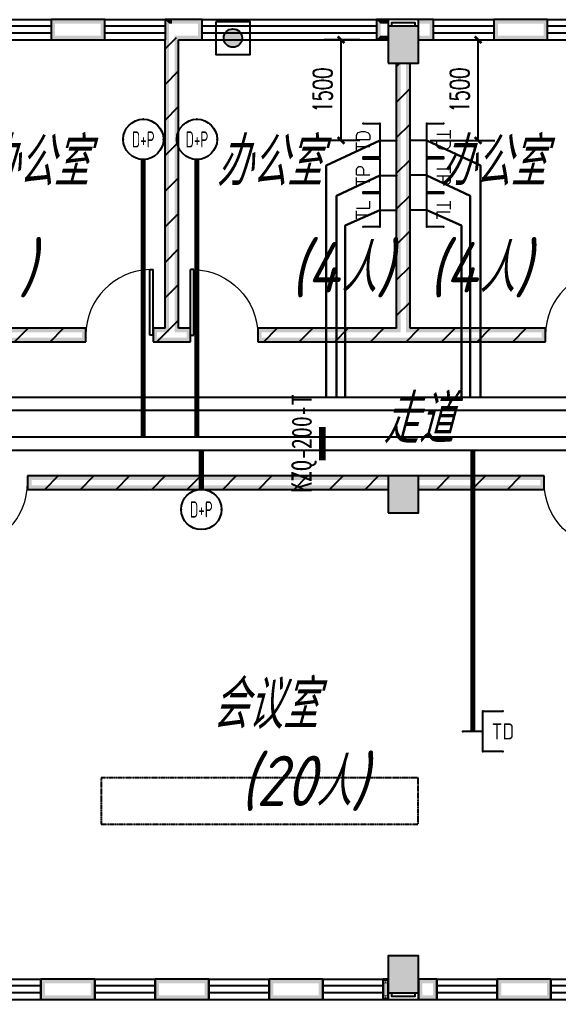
# Model space of a CAD drawing. Extents: x 1241380 to 1952554, y 1012187 to 1766051.
# Drawn here: x 1606546 to 1614576, y 1028613 to 1043213 of the extents above; entities that cross this region are included whole.
import ezdxf
from ezdxf.enums import TextEntityAlignment as Align

# ---------------------------------------------------------------- set-up
doc = ezdxf.new("R2010")
doc.units = 0
doc.linetypes.add('DASH', pattern=[0.35, 0.25, -0.1])
for name, color, linetype in [('1-建筑底图', 8, 'Continuous'), ('CABLETRAY_PDS', 4, 'Continuous'), ('DOTLN', 2, 'DASH'), ('EQUIP-通讯', 3, 'Continuous'), ('PUB_HATCH', 8, 'Continuous'), ('TEL_DIM', 3, 'Continuous'), ('WIRE-综合布线', 5, 'Continuous'), ('光纤点位', 3, 'Continuous'), ('内网桥架', 1, 'Continuous'), ('填充', 8, 'Continuous'), ('抗震支吊架', 2, 'Continuous'), ('红机电话', 3, 'Continuous'), ('蓝机电话', 3, 'Continuous')]:
    doc.layers.add(name, color=color, linetype=linetype)
doc.layers.add('内网线路', color=1, linetype='Continuous', lineweight=30)
doc.styles.add('_TEL_ATTDEF', font='GBENOR', dxfattribs={"width": 0.8, "height": 3, "bigfont": 'GBCBIG'})
doc.styles.add('_TEL_DIM', font='SIMPLEX', dxfattribs={"width": 0.8, "height": 3.5, "bigfont": 'HZTXT'})
doc.styles.add('A_DIM_T3', font='SIMPLEX', dxfattribs={"width": 0.7, "bigfont": 'HZ'})
doc.styles.add('kzcad', font='', dxfattribs={"width": 0.8})
doc.styles.get("Standard").update_dxf_attribs({"font": 'gbeitc.shx', "bigfont": 'gbcbig.shx'})
doc.styles.get('kzcad').set_extended_font_data('SimSun')
doc.linetypes.add('JIEDI', pattern='A,1.25,-0.25,0.25,-0.25,0.625,["/",Standard,S=0.6,R=0,X=0,Y=-0.3],0.625,-0.25,0.25,-0.25', length=4)
doc.dimstyles.new('_TCH_ARCH&&100', dxfattribs={"dimtxt": 280, "dimasz": 100, "dimexe": 250, "dimexo": 300, "dimgap": 135, "dimtad": 1, "dimdec": 0, "dimzin": 0, "dimdsep": 46, "dimtxsty": 'A_DIM_T3', "dimblk": 'ARCHTICK', "dimcen": 0.09, "dimclrt": 7, "dimazin": 2, "dimtfac": 1, "dimtdec": 0, "dimtix": 1, "dimtmove": 2, "dimatfit": 3, "dimfxl": 100, "dimtolj": 1, "dimtzin": 0, "dimarcsym": 0})
pattern_1 = [(45, (933820.03, 485085.73), (-265.16515, 265.16515), [])]

# ---------------------------------------------------------------- blocks, each defined once
blk = doc.blocks.new('xfjyc')
at = {"layer": '填充'}
h = blk.add_hatch(color=1, dxfattribs=at)
h.dxf.hatch_style = 1
edge = h.paths.add_edge_path()
edge.add_arc((250, 250), 137, 0, 360)
blk.add_lwpolyline([(0, 500), (500, 500), (500, 0), (0, 0)], close=True)
at = {"color": 1}
blk.add_circle((250, 250), 137, dxfattribs=at)
blk = doc.blocks.new('$WINLIB2D$00000001')
at = {"color": 0}
for points in [[(-0.5, 0.5), (-0.5, -0.5)], [(-0.5, 0.5), (0.5, 0.5)], [(0.5, -0.5), (0.5, 0.5)], [(0.5, 0.1667), (-0.5, 0.1667)], [(0.5, -0.1667), (-0.5, -0.1667)], [(-0.5, -0.5), (0.5, -0.5)]]:
    blk.add_lwpolyline(points, dxfattribs=at)
blk = doc.blocks.new('$DorLib2D$00000001')
at = {"color": 0}
for p, q in [((0.45, 0.975), (0.5, 0.975)), ((0.45, 0), (0.45, 0.975)), ((0.5, 0), (0.5, 0.975)), ((0.5, 0), (0.45, 0))]:
    blk.add_line(p, q, dxfattribs=at)
at = {"color": 0, "lineweight": 13}
blk.add_arc((0.475, 0), 0.975, 91.4693, 180, dxfattribs=at)
blk = doc.blocks.new('_FZH')
blk.add_lwpolyline([(-0.5, -0.5), (0.5, -0.5), (0.5, 0.5), (-0.5, 0.5)], close=True)
at = {"layer": 'PUB_HATCH'}
blk.add_solid([(-0.5, -0.5), (0.5, -0.5), (-0.5, 0.5), (0.5, 0.5)], dxfattribs=at)
blk = doc.blocks.new('1-二层建筑底图')
at = {"layer": '1-建筑底图'}
for points in [[(1607815, 1088421), (1607015, 1088421), (1607075, 1088361), (1607755, 1088361)], [(1607015, 1088421), (1607015, 1088121), (1607075, 1088181), (1607075, 1088361)], [(1607815, 1088121), (1607815, 1088421), (1607755, 1088361), (1607755, 1088181)], [(1608815, 1088421), (1608715, 1088421), (1608775, 1088361), (1608815, 1088361)], [(1608715, 1088421), (1608715, 1088121), (1608775, 1088181), (1608775, 1088361)], [(1609265, 1088421), (1608815, 1088421), (1608815, 1088361), (1609205, 1088361)], [(1609265, 1088121), (1609265, 1088421), (1609205, 1088361), (1609205, 1088181)], [(1612040, 1088421), (1611865, 1088421), (1611925, 1088361), (1612040, 1088361)], [(1611865, 1088421), (1611865, 1088121), (1611925, 1088181), (1611925, 1088361)], [(1612490, 1088321), (1612040, 1088321), (1612100, 1088261), (1612430, 1088261)], [(1612040, 1088321), (1612040, 1087771), (1612100, 1087831), (1612100, 1088261)], [(1612490, 1087771), (1612490, 1088321), (1612430, 1088261), (1612430, 1087831)], [(1612715, 1088421), (1612490, 1088421), (1612490, 1088361), (1612655, 1088361)], [(1612715, 1088121), (1612715, 1088421), (1612655, 1088361), (1612655, 1088181)], [(1614415, 1088421), (1613615, 1088421), (1613675, 1088361), (1614355, 1088361)], [(1613615, 1088421), (1613615, 1088121), (1613675, 1088181), (1613675, 1088361)], [(1614415, 1088121), (1614415, 1088421), (1614355, 1088361), (1614355, 1088181)], [(1607015, 1088121), (1607815, 1088121), (1607755, 1088181), (1607075, 1088181)], [(1608715, 1083821), (1608715, 1088121), (1608775, 1088181), (1608775, 1083761)], [(1608915, 1088121), (1609265, 1088121), (1609205, 1088181), (1608855, 1088181)], [(1608915, 1083821), (1608915, 1088121), (1608855, 1088181), (1608855, 1083761)], [(1611865, 1088121), (1612040, 1088121), (1612040, 1088181), (1611925, 1088181)], [(1612490, 1088121), (1612715, 1088121), (1612655, 1088181), (1612490, 1088181)], [(1613615, 1088121), (1614415, 1088121), (1614355, 1088181), (1613675, 1088181)], [(1612040, 1087771), (1612490, 1087771), (1612430, 1087831), (1612100, 1087831)], [(1612225, 1087771), (1612165, 1087771), (1612165, 1083821), (1612225, 1083761)], [(1612365, 1087771), (1612305, 1087771), (1612305, 1083761), (1612365, 1083821)], [(1607535, 1083821), (1605215, 1083821), (1605155, 1083761), (1607475, 1083761)], [(1607535, 1083621), (1607535, 1083821), (1607475, 1083761), (1607475, 1083681)], [(1608715, 1083821), (1608535, 1083821), (1608595, 1083761), (1608775, 1083761)], [(1608535, 1083821), (1608535, 1083621), (1608595, 1083681), (1608595, 1083761)], [(1609095, 1083821), (1608915, 1083821), (1608855, 1083761), (1609035, 1083761)], [(1609095, 1083621), (1609095, 1083821), (1609035, 1083761), (1609035, 1083681)], [(1612165, 1083821), (1610095, 1083821), (1610155, 1083761), (1612225, 1083761)], [(1610095, 1083821), (1610095, 1083621), (1610155, 1083681), (1610155, 1083761)], [(1614385, 1083821), (1612365, 1083821), (1612305, 1083761), (1614325, 1083761)], [(1614385, 1083621), (1614385, 1083821), (1614325, 1083761), (1614325, 1083681)], [(1605115, 1083621), (1607535, 1083621), (1607475, 1083681), (1605115, 1083681)], [(1608535, 1083621), (1608815, 1083621), (1608815, 1083681), (1608595, 1083681)], [(1608815, 1083621), (1609095, 1083621), (1609035, 1083681), (1608815, 1083681)], [(1610095, 1083621), (1612265, 1083621), (1612265, 1083681), (1610155, 1083681)], [(1612265, 1083621), (1614385, 1083621), (1614325, 1083681), (1612265, 1083681)], [(1612040, 1081561), (1612040, 1081621), (1606665, 1081621), (1606725, 1081561)], [(1606665, 1081621), (1606665, 1081421), (1606725, 1081481), (1606725, 1081561)], [(1612490, 1081621), (1612040, 1081621), (1612100, 1081561), (1612430, 1081561)], [(1612040, 1081621), (1612040, 1081071), (1612100, 1081131), (1612100, 1081561)], [(1612490, 1081071), (1612490, 1081621), (1612430, 1081561), (1612430, 1081131)], [(1612490, 1081621), (1612490, 1081561), (1614305, 1081561), (1614365, 1081621)], [(1614365, 1081421), (1614365, 1081621), (1614305, 1081561), (1614305, 1081481)], [(1612040, 1081421), (1612040, 1081481), (1606725, 1081481), (1606665, 1081421)], [(1612490, 1081481), (1612490, 1081421), (1614365, 1081421), (1614305, 1081481)], [(1612040, 1081071), (1612490, 1081071), (1612430, 1081131), (1612100, 1081131)], [(1612490, 1074471), (1612040, 1074471), (1612100, 1074411), (1612430, 1074411)], [(1612040, 1074471), (1612040, 1073921), (1612100, 1073981), (1612100, 1074411)], [(1612490, 1073921), (1612490, 1074471), (1612430, 1074411), (1612430, 1073981)], [(1607665, 1074121), (1606865, 1074121), (1606925, 1074061), (1607605, 1074061)], [(1606865, 1074121), (1606865, 1073821), (1606925, 1073881), (1606925, 1074061)], [(1607665, 1073821), (1607665, 1074121), (1607605, 1074061), (1607605, 1073881)], [(1609365, 1074121), (1608565, 1074121), (1608625, 1074061), (1609305, 1074061)], [(1608565, 1074121), (1608565, 1073821), (1608625, 1073881), (1608625, 1074061)], [(1609365, 1073821), (1609365, 1074121), (1609305, 1074061), (1609305, 1073881)], [(1611065, 1074121), (1610265, 1074121), (1610325, 1074061), (1611005, 1074061)], [(1610265, 1074121), (1610265, 1073821), (1610325, 1073881), (1610325, 1074061)], [(1611065, 1073821), (1611065, 1074121), (1611005, 1074061), (1611005, 1073881)], [(1612040, 1074121), (1611965, 1074121), (1612025, 1074061), (1611980, 1074061)], [(1611965, 1074121), (1611965, 1073821), (1612025, 1073881), (1612025, 1074061)], [(1612040, 1073821), (1612040, 1074121), (1611980, 1074061), (1611980, 1073881)], [(1612040, 1073921), (1612490, 1073921), (1612430, 1073981), (1612100, 1073981)], [(1612765, 1074121), (1612490, 1074121), (1612550, 1074061), (1612705, 1074061)], [(1612490, 1074121), (1612490, 1073821), (1612550, 1073881), (1612550, 1074061)], [(1612765, 1073821), (1612765, 1074121), (1612705, 1074061), (1612705, 1073881)], [(1614465, 1074121), (1613665, 1074121), (1613725, 1074061), (1614405, 1074061)], [(1613665, 1074121), (1613665, 1073821), (1613725, 1073881), (1613725, 1074061)], [(1614465, 1073821), (1614465, 1074121), (1614405, 1074061), (1614405, 1073881)], [(1606865, 1073821), (1607665, 1073821), (1607605, 1073881), (1606925, 1073881)], [(1608565, 1073821), (1609365, 1073821), (1609305, 1073881), (1608625, 1073881)], [(1610265, 1073821), (1611065, 1073821), (1611005, 1073881), (1610325, 1073881)], [(1611965, 1073821), (1612040, 1073821), (1611980, 1073881), (1612025, 1073881)], [(1612490, 1073821), (1612765, 1073821), (1612705, 1073881), (1612550, 1073881)], [(1613665, 1073821), (1614465, 1073821), (1614405, 1073881), (1613725, 1073881)]]:
    blk.add_hatch(color=256, dxfattribs=at).paths.add_polyline_path(points)
h = blk.add_hatch(dxfattribs=at)
h.set_pattern_fill('普通砖', color=256, scale=150, style=0)
h.set_pattern_definition(pattern_1)
h.paths.add_polyline_path([(1608815, 1083754), (1608855, 1083761), (1608915, 1083821), (1608915, 1088121), (1608855, 1088181), (1608815, 1088221), (1608775, 1088181), (1608715, 1088121), (1608715, 1083821), (1608775, 1083761)])
h = blk.add_hatch(dxfattribs=at)
h.set_pattern_fill('普通砖', color=256, scale=150, style=0)
h.set_pattern_definition(pattern_1)
h.paths.add_polyline_path([(1612365, 1087771), (1612165, 1087771), (1612165, 1083821), (1612225, 1083761), (1612265, 1083754), (1612305, 1083761), (1612365, 1083821)])
h = blk.add_hatch(dxfattribs=at)
h.set_pattern_fill('普通砖', color=256, scale=150, style=0)
h.set_pattern_definition(pattern_1)
h.paths.add_polyline_path([(1605115, 1083754), (1605115, 1083621), (1607535, 1083621), (1607535, 1083821), (1605215, 1083821), (1605155, 1083761)])
h = blk.add_hatch(dxfattribs=at)
h.set_pattern_fill('普通砖', color=256, scale=150, style=0)
h.set_pattern_definition(pattern_1)
h.paths.add_polyline_path([(1608775, 1083761), (1608715, 1083821), (1608535, 1083821), (1608535, 1083621), (1608815, 1083621), (1608815, 1083681), (1608815, 1083754)])
h = blk.add_hatch(dxfattribs=at)
h.set_pattern_fill('普通砖', color=256, scale=150, style=0)
h.set_pattern_definition(pattern_1)
h.paths.add_polyline_path([(1608815, 1083681), (1608815, 1083621), (1609095, 1083621), (1609095, 1083821), (1608915, 1083821), (1608855, 1083761), (1608815, 1083754)])
h = blk.add_hatch(dxfattribs=at)
h.set_pattern_fill('普通砖', color=256, scale=150, style=0)
h.set_pattern_definition(pattern_1)
h.paths.add_polyline_path([(1612225, 1083761), (1612165, 1083821), (1610095, 1083821), (1610095, 1083621), (1612265, 1083621), (1612265, 1083754)])
h = blk.add_hatch(dxfattribs=at)
h.set_pattern_fill('普通砖', color=256, scale=150, style=0)
h.set_pattern_definition(pattern_1)
h.paths.add_polyline_path([(1612265, 1083754), (1612265, 1083621), (1614385, 1083621), (1614385, 1083821), (1612365, 1083821), (1612305, 1083761)])
h = blk.add_hatch(dxfattribs=at)
h.set_pattern_fill('普通砖', color=256, scale=150, style=0)
h.set_pattern_definition(pattern_1)
h.paths.add_polyline_path([(1612040, 1081421), (1612040, 1081621), (1606665, 1081621), (1606665, 1081421)])
h = blk.add_hatch(dxfattribs=at)
h.set_pattern_fill('普通砖', color=256, scale=150, style=0)
h.set_pattern_definition(pattern_1)
h.paths.add_polyline_path([(1612490, 1081621), (1612490, 1081421), (1614365, 1081421), (1614365, 1081621)])
for p, q in [((1607815, 1088421), (1607015, 1088421)), ((1607015, 1088421), (1607015, 1088121)), ((1607815, 1088121), (1607815, 1088421)), ((1608815, 1088421), (1608715, 1088421)), ((1608715, 1088421), (1608715, 1088121)), ((1609265, 1088421), (1608815, 1088421)), ((1609265, 1088121), (1609265, 1088421)), ((1612040, 1088421), (1611865, 1088421)), ((1611865, 1088421), (1611865, 1088121)), ((1612715, 1088421), (1612490, 1088421)), ((1612715, 1088121), (1612715, 1088421)), ((1614415, 1088421), (1613615, 1088421)), ((1613615, 1088421), (1613615, 1088121)), ((1614415, 1088121), (1614415, 1088421)), ((1607015, 1088121), (1607815, 1088121)), ((1608715, 1083821), (1608715, 1088121)), ((1608915, 1088121), (1609265, 1088121)), ((1608915, 1083821), (1608915, 1088121)), ((1611865, 1088121), (1612040, 1088121)), ((1612490, 1088121), (1612715, 1088121)), ((1613615, 1088121), (1614415, 1088121)), ((1612165, 1083821), (1612165, 1087771)), ((1612365, 1083821), (1612365, 1087771)), ((1607535, 1083821), (1605215, 1083821)), ((1607535, 1083621), (1607535, 1083821)), ((1608715, 1083821), (1608535, 1083821)), ((1608535, 1083821), (1608535, 1083621)), ((1609095, 1083821), (1608915, 1083821)), ((1609095, 1083621), (1609095, 1083821)), ((1612165, 1083821), (1610095, 1083821)), ((1610095, 1083821), (1610095, 1083621)), ((1614385, 1083821), (1612365, 1083821)), ((1614385, 1083621), (1614385, 1083821)), ((1605115, 1083621), (1607535, 1083621)), ((1608535, 1083621), (1608815, 1083621)), ((1608815, 1083621), (1609095, 1083621)), ((1610095, 1083621), (1612265, 1083621)), ((1612265, 1083621), (1614385, 1083621)), ((1612040, 1081621), (1606665, 1081621)), ((1606665, 1081621), (1606665, 1081421)), ((1614365, 1081621), (1612490, 1081621)), ((1614365, 1081421), (1614365, 1081621)), ((1606665, 1081421), (1612040, 1081421)), ((1612490, 1081421), (1614365, 1081421)), ((1607665, 1074121), (1606865, 1074121)), ((1606865, 1074121), (1606865, 1073821)), ((1607665, 1073821), (1607665, 1074121)), ((1609365, 1074121), (1608565, 1074121)), ((1608565, 1074121), (1608565, 1073821)), ((1609365, 1073821), (1609365, 1074121)), ((1611065, 1074121), (1610265, 1074121)), ((1610265, 1074121), (1610265, 1073821)), ((1611065, 1073821), (1611065, 1074121)), ((1612040, 1074121), (1611965, 1074121)), ((1611965, 1074121), (1611965, 1073821)), ((1612040, 1073821), (1612040, 1074121)), ((1612765, 1074121), (1612490, 1074121)), ((1612490, 1074121), (1612490, 1073821)), ((1612765, 1073821), (1612765, 1074121)), ((1614465, 1074121), (1613665, 1074121)), ((1613665, 1074121), (1613665, 1073821)), ((1614465, 1073821), (1614465, 1074121)), ((1606865, 1073821), (1607665, 1073821)), ((1608565, 1073821), (1609365, 1073821)), ((1610265, 1073821), (1611065, 1073821)), ((1611965, 1073821), (1612040, 1073821)), ((1612490, 1073821), (1612765, 1073821)), ((1613665, 1073821), (1614465, 1073821))]:
    blk.add_line(p, q, dxfattribs=at)
for points in [[(1612490, 1088321), (1612490, 1088421), (1612040, 1088421), (1612040, 1088321)], [(1612440, 1088321), (1612440, 1088371), (1612090, 1088371), (1612090, 1088321)], [(1612040, 1073921), (1612040, 1073821), (1612490, 1073821), (1612490, 1073921)], [(1612090, 1073921), (1612090, 1073871), (1612440, 1073871), (1612440, 1073921)]]:
    blk.add_lwpolyline(points, dxfattribs=at)
for name, p, xscale, yscale, zscale, rotation in [('$WINLIB2D$00000001', (1606565, 1088271), 900, -300, 900, 359.999999999998), ('$WINLIB2D$00000001', (1608265, 1088271), 900, -300, 900, 359.999999999998), ('_FZH', (1612265, 1088046), 449.9999998612329, 550.0664063263685, 550.0664063263685, 8.878653025389045e-09), ('_FZH', (1612265, 1081346), 449.9999998612329, 550.0664063263685, 550.0664063263685, 8.878653025389045e-09), ('$DorLib2D$00000001', (1614865, 1081521), 1000, -1000, 1000, 359.9999999999764), ('_FZH', (1612265, 1074196), 449.9999998612329, 550.0664062451106, 550.0664062451106, 8.878653025389045e-09), ('$WINLIB2D$00000001', (1606415, 1073971), -900, -300, -900, 180), ('$WINLIB2D$00000001', (1608115, 1073971), -900, -300, -900, 180), ('$WINLIB2D$00000001', (1609815, 1073971), -900, -300, -900, 180), ('$WINLIB2D$00000001', (1611515, 1073971), -900, -300, -900, 180), ('$WINLIB2D$00000001', (1613215, 1073971), -900, -300, -900, 180), ('$WINLIB2D$00000001', (1614915, 1073971), -900, -300, -900, 180)]:
    blk.add_blockref(name, p, dxfattribs=dict(at, xscale=xscale, yscale=yscale, zscale=zscale, rotation=rotation))
for name, p, xscale, yscale, zscale in [('$WINLIB2D$00000001', (1610565, 1088271), 2600, -300, 2600), ('$WINLIB2D$00000001', (1613165, 1088271), 900, -300, 900), ('$WINLIB2D$00000001', (1614865, 1088271), 900, -300, 900), ('$DorLib2D$00000001', (1608035, 1083721), 1000, 1000, 1000), ('$DorLib2D$00000001', (1609595, 1083721), -1000, 1000, -1000), ('$DorLib2D$00000001', (1614885, 1083721), 1000, 1000, 1000), ('$DorLib2D$00000001', (1606165, 1081521), -1000, -1000, -1000)]:
    blk.add_blockref(name, p, dxfattribs=dict(at, xscale=xscale, yscale=yscale, zscale=zscale))
blk.add_blockref('xfjyc', (1609475, 1087895), dxfattribs=at)
for s, height, p in [('办公室', 723.4, (1606003, 1085942)), ('办公室', 723.4, (1609480, 1085942)), ('办公室', 723.4, (1612812, 1085942)), (')', 750, (1606537, 1084355)), ('(4', 750, (1610583, 1084355)), ('人', 723, (1611333, 1084355)), (')', 750, (1611860, 1084355)), ('(4', 750, (1612644, 1084355)), ('人', 723, (1613394, 1084355)), (')', 750, (1613920, 1084355)), ('走道', 723.4, (1611963, 1082107)), ('会议室', 723.4, (1609417, 1077856)), ('(20', 750, (1609834, 1076703)), ('人', 723, (1610959, 1076703)), (')', 750, (1611486, 1076703))]:
    blk.add_text(s, height=height, dxfattribs=at).set_placement(p)
blk = doc.blocks.new('$equip$00002670')
for p, q in [((-0.5, 0.499), (-0.5, 0.999)), ((0.5, 0.999), (0.5, 0.499)), ((0.5, 0.499), (-0.5, 0.499)), ((0, 0.5), (0, 0))]:
    blk.add_line(p, q)
for p in [(-0.5, 0.999), (0.5, 0.999), (-0.5, 0.499), (0.5, 0.499), (0, 0)]:
    blk.add_point(p)
at = {"color": 7, "style": '_TEL_DIM'}
blk.add_attdef('$TEXT$', text='', height=0.4, dxfattribs=at).set_placement((0, 0.999), align=Align.MIDDLE_CENTER)
at = {"color": 7, "style": '_TEL_DIM', "flags": 1}
blk.add_attdef('A', text='', height=0.000025, dxfattribs=at).set_placement((0, 0), align=Align.MIDDLE_CENTER)
blk = doc.blocks.new('$equip_U$00000080(win7-PC-wzy)')
blk.add_circle((0, 0.5), 0.5)
for p in [(0, 0.999), (-0.5, 0.5), (0.5, 0.5)]:
    blk.add_point(p)
at = {"color": 7, "style": '_TEL_DIM', "width": 0.7}
blk.add_attdef('$TEXT$', text='', height=0.4, dxfattribs=at).set_placement((0, 0.5), align=Align.MIDDLE_CENTER)
at = {"color": 7, "style": '_TEL_DIM', "flags": 1}
for tag in ['A', 'REMARK']:
    blk.add_attdef(tag, text='', height=0.00002, dxfattribs=at).set_placement((0, 0), align=Align.MIDDLE_CENTER)
blk = doc.blocks.new('$equip$00001867')
for p, q in [((-0.5, 0.499), (-0.5, 0.999)), ((0.5, 0.999), (0.5, 0.499)), ((0.5, 0.499), (-0.5, 0.499)), ((0, 0.5), (0, 0))]:
    blk.add_line(p, q)
for p in [(-0.5, 0.999), (0.5, 0.999), (-0.5, 0.499), (0.5, 0.499), (0, 0)]:
    blk.add_point(p)
at = {"color": 7, "style": '_TEL_DIM'}
blk.add_attdef('$TEXT$', text='', height=0.4, dxfattribs=at).set_placement((0, 0.999), align=Align.MIDDLE_CENTER)
at = {"color": 7, "style": '_TEL_DIM', "flags": 1}
blk.add_attdef('A', text='', height=0.00002, dxfattribs=at).set_placement((0, 0), align=Align.MIDDLE_CENTER)
blk = doc.blocks.new('_ArchTick')
at = {"color": 0, "linetype": 'ByBlock', "const_width": 0.4}
blk.add_lwpolyline([(-0.5, -0.5), (0.5, 0.5)], dxfattribs=at)
blk = doc.blocks.new('*D394')
at = {"layer": 'Defpoints', "color": 0}
for p in [(1612365, 1042913), (1613379, 1042913), (1612365, 1041413)]:
    blk.add_point(p, dxfattribs=at)
at = {"layer": 'TEL_DIM', "color": 0, "lineweight": -2, "transparency": 16777216}
for p, q in [((1612665, 1042913), (1613629, 1042913)), ((1613379, 1041413), (1613379, 1042913)), ((1612665, 1041413), (1613629, 1041413))]:
    blk.add_line(p, q, dxfattribs=at)
at = {"layer": 'TEL_DIM', "color": 0, "lineweight": -2, "transparency": 16777216, "xscale": 100, "yscale": 100, "zscale": 100}
for p, rotation in [((1613379, 1042913), 90), ((1613379, 1041413), 270)]:
    blk.add_blockref('_ArchTick', p, dxfattribs=dict(at, rotation=rotation))
at = {"layer": 'TEL_DIM', "color": 7, "transparency": 16777216, "insert": (1613104, 1042163), "char_height": 280, "attachment_point": 5, "rotation": 90, "style": 'A_DIM_T3'}
blk.add_mtext('\\A1;1500', dxfattribs=at)
blk = doc.blocks.new('*D395')
at = {"layer": 'Defpoints', "color": 0}
for p in [(1611337, 1042913), (1611915, 1042913), (1611915, 1041413)]:
    blk.add_point(p, dxfattribs=at)
at = {"layer": 'TEL_DIM', "color": 0, "lineweight": -2, "transparency": 16777216}
for p, q in [((1611615, 1042913), (1611087, 1042913)), ((1611337, 1041413), (1611337, 1042913)), ((1611615, 1041413), (1611087, 1041413))]:
    blk.add_line(p, q, dxfattribs=at)
at = {"layer": 'TEL_DIM', "color": 0, "lineweight": -2, "transparency": 16777216, "xscale": 100, "yscale": 100, "zscale": 100}
for p, rotation in [((1611337, 1042913), 90), ((1611337, 1041413), 270)]:
    blk.add_blockref('_ArchTick', p, dxfattribs=dict(at, rotation=rotation))
at = {"layer": 'TEL_DIM', "color": 7, "transparency": 16777216, "insert": (1611062, 1042163), "char_height": 280, "attachment_point": 5, "rotation": 90, "style": 'A_DIM_T3'}
blk.add_mtext('\\A1;1500', dxfattribs=at)

msp = doc.modelspace()

# ---------------------------------------------------------------- linework, layer by layer
at = {"layer": 'CABLETRAY_PDS'}
for p, q in [((1599215, 1036994.7), (1679119.1, 1036994.7)), ((1679119.1, 1036794.7), (1599215, 1036794.7))]:
    msp.add_line(p, q, dxfattribs=at)
at = {"layer": 'DOTLN', "linetype": 'DASH'}
msp.add_lwpolyline([(1607763.2, 1031223.1), (1612485.8, 1031223.1), (1612485.8, 1031913.3), (1607763.2, 1031913.3)], close=True, dxfattribs=at)
at = {"layer": 'WIRE-综合布线', "linetype": 'Continuous', "const_width": 75}
for points in [[(1608389.5, 1036994.7), (1608389.4, 1041128.3)], [(1609189.5, 1036994.7), (1609189.4, 1041128.3)], [(1613299.9, 1036794.7), (1613300, 1032606.3)]]:
    msp.add_lwpolyline(points, dxfattribs=at)
at = {"layer": 'WIRE-综合布线', "const_width": 75}
msp.add_lwpolyline([(1609254.6, 1036213.3), (1609254.6, 1036794.7)], dxfattribs=at)
at = {"layer": '内网桥架'}
for p, q in [((1600835.7, 1037589.4), (1673987.6, 1037589.4)), ((1673987.6, 1037389.4), (1600835.7, 1037389.4))]:
    msp.add_line(p, q, dxfattribs=at)
at = {"layer": '内网线路'}
for points in [[(1611915.5, 1041413.3), (1611115.4, 1041039.1), (1611115.4, 1037589.4)], [(1612614.2, 1041413.3), (1613414.5, 1041039.5), (1613414.5, 1037589.4)], [(1611915.5, 1040889.6), (1611268.4, 1040585.7), (1611268.4, 1037589.4)], [(1612614.5, 1040889.6), (1613261.7, 1040586), (1613261.7, 1037589.4)], [(1611915.5, 1040375), (1611399.5, 1040142.8), (1611399.5, 1037589.4)], [(1612614.7, 1040375), (1613130.9, 1040143), (1613130.9, 1037589.4)]]:
    msp.add_lwpolyline(points, dxfattribs=at)
at = {"layer": '抗震支吊架', "color": 2, "const_width": 100}
msp.add_lwpolyline([(1611058.4, 1036644.7), (1611058.4, 1037144.7)], dxfattribs=at)

# ---------------------------------------------------------------- block references
at = {"layer": '1-建筑底图', "linetype": 'JIEDI'}
msp.add_blockref('1-二层建筑底图', (0, -45207.9), dxfattribs=at)
at = {"layer": 'EQUIP-通讯', "linetype": 'JIEDI'}
ref = msp.add_blockref('$equip_U$00000080(win7-PC-wzy)', (1608389.4, 1041128.3), dxfattribs=dict(at, xscale=600, yscale=600, zscale=600))
ref.add_attrib('$TEXT$', 'D+P', dxfattribs={"layer": '0', "color": 7, "height": 240, "style": '_TEL_ATTDEF', "width": 0.7}).set_placement((1608389.4, 1041428), align=Align.MIDDLE_CENTER)
ref = msp.add_blockref('$equip_U$00000080(win7-PC-wzy)', (1609189.4, 1041128.3), dxfattribs=dict(at, xscale=600, yscale=600, zscale=600))
ref.add_attrib('$TEXT$', 'D+P', dxfattribs={"layer": '0', "color": 7, "height": 240, "style": '_TEL_ATTDEF', "width": 0.7}).set_placement((1609189.4, 1041428), align=Align.MIDDLE_CENTER)
ref = msp.add_blockref('$equip_U$00000080(win7-PC-wzy)', (1609254.6, 1035613.9), dxfattribs=dict(at, xscale=600, yscale=600, zscale=600))
ref.add_attrib('$TEXT$', 'D+P', dxfattribs={"layer": '0', "color": 7, "height": 240, "style": '_TEL_ATTDEF', "width": 0.7}).set_placement((1609254.6, 1035913.6), align=Align.MIDDLE_CENTER)
ref = msp.add_blockref('$equip$00002670', (1613150.1, 1032606.3), dxfattribs=dict(at, xscale=600, yscale=600, zscale=600, rotation=270))
ref.add_attrib('$TEXT$', 'TD', dxfattribs={"layer": '0', "color": 7, "height": 240, "style": '_TEL_ATTDEF'}).set_placement((1613749.5, 1032606.3), align=Align.MIDDLE_CENTER)
at = {"layer": '光纤点位', "xscale": 500, "yscale": 500, "zscale": 500}
for p, rotation in [((1612165, 1041413.3), 90), ((1612365, 1041413.3), 270)]:
    msp.add_blockref('$equip$00002670', p, dxfattribs=dict(at, rotation=rotation)).add_auto_attribs({'$TEXT$': 'TD'})
at = {"layer": '红机电话', "xscale": 500, "yscale": 500, "zscale": 500}
for p, rotation in [((1612165, 1040889.6), 90), ((1612365, 1040893.3), 270)]:
    msp.add_blockref('$equip$00001867', p, dxfattribs=dict(at, rotation=rotation)).add_auto_attribs({'$TEXT$': 'TP'})
at = {"layer": '蓝机电话', "xscale": 500, "yscale": 500, "zscale": 500}
for p, rotation in [((1612165, 1040375), 90), ((1612365, 1040375), 270)]:
    msp.add_blockref('$equip$00001867', p, dxfattribs=dict(at, rotation=rotation)).add_auto_attribs({'$TEXT$': 'TL'})

# ---------------------------------------------------------------- texts
at = {"layer": '抗震支吊架', "color": 2, "style": 'kzcad', "width": 0.8}
msp.add_text('KZQ-200-T', height=300, rotation=89.88539, dxfattribs=at).set_placement((1610898.4, 1036894.7), align=Align.CENTER)

# ---------------------------------------------------------------- dimensions: what is measured, and where the dimension line sits
at = {"layer": 'TEL_DIM'}
for p1, p2, distance, picture, middle in [((1611915.5, 1041413.3), (1611915.5, 1042913.3), 578.5, '*D395', (1611062, 1042163.3)), ((1612365, 1041413.3), (1612365, 1042913.3), -1014, '*D394', (1613103.9, 1042163.3))]:
    dim = msp.add_aligned_dim(p1=p1, p2=p2, distance=distance, dimstyle='_TCH_ARCH&&100', dxfattribs=at)
    dim.commit()
    dim.dimension.update_dxf_attribs({"geometry": picture, "text_midpoint": middle})

doc.saveas('drawing.dxf')
